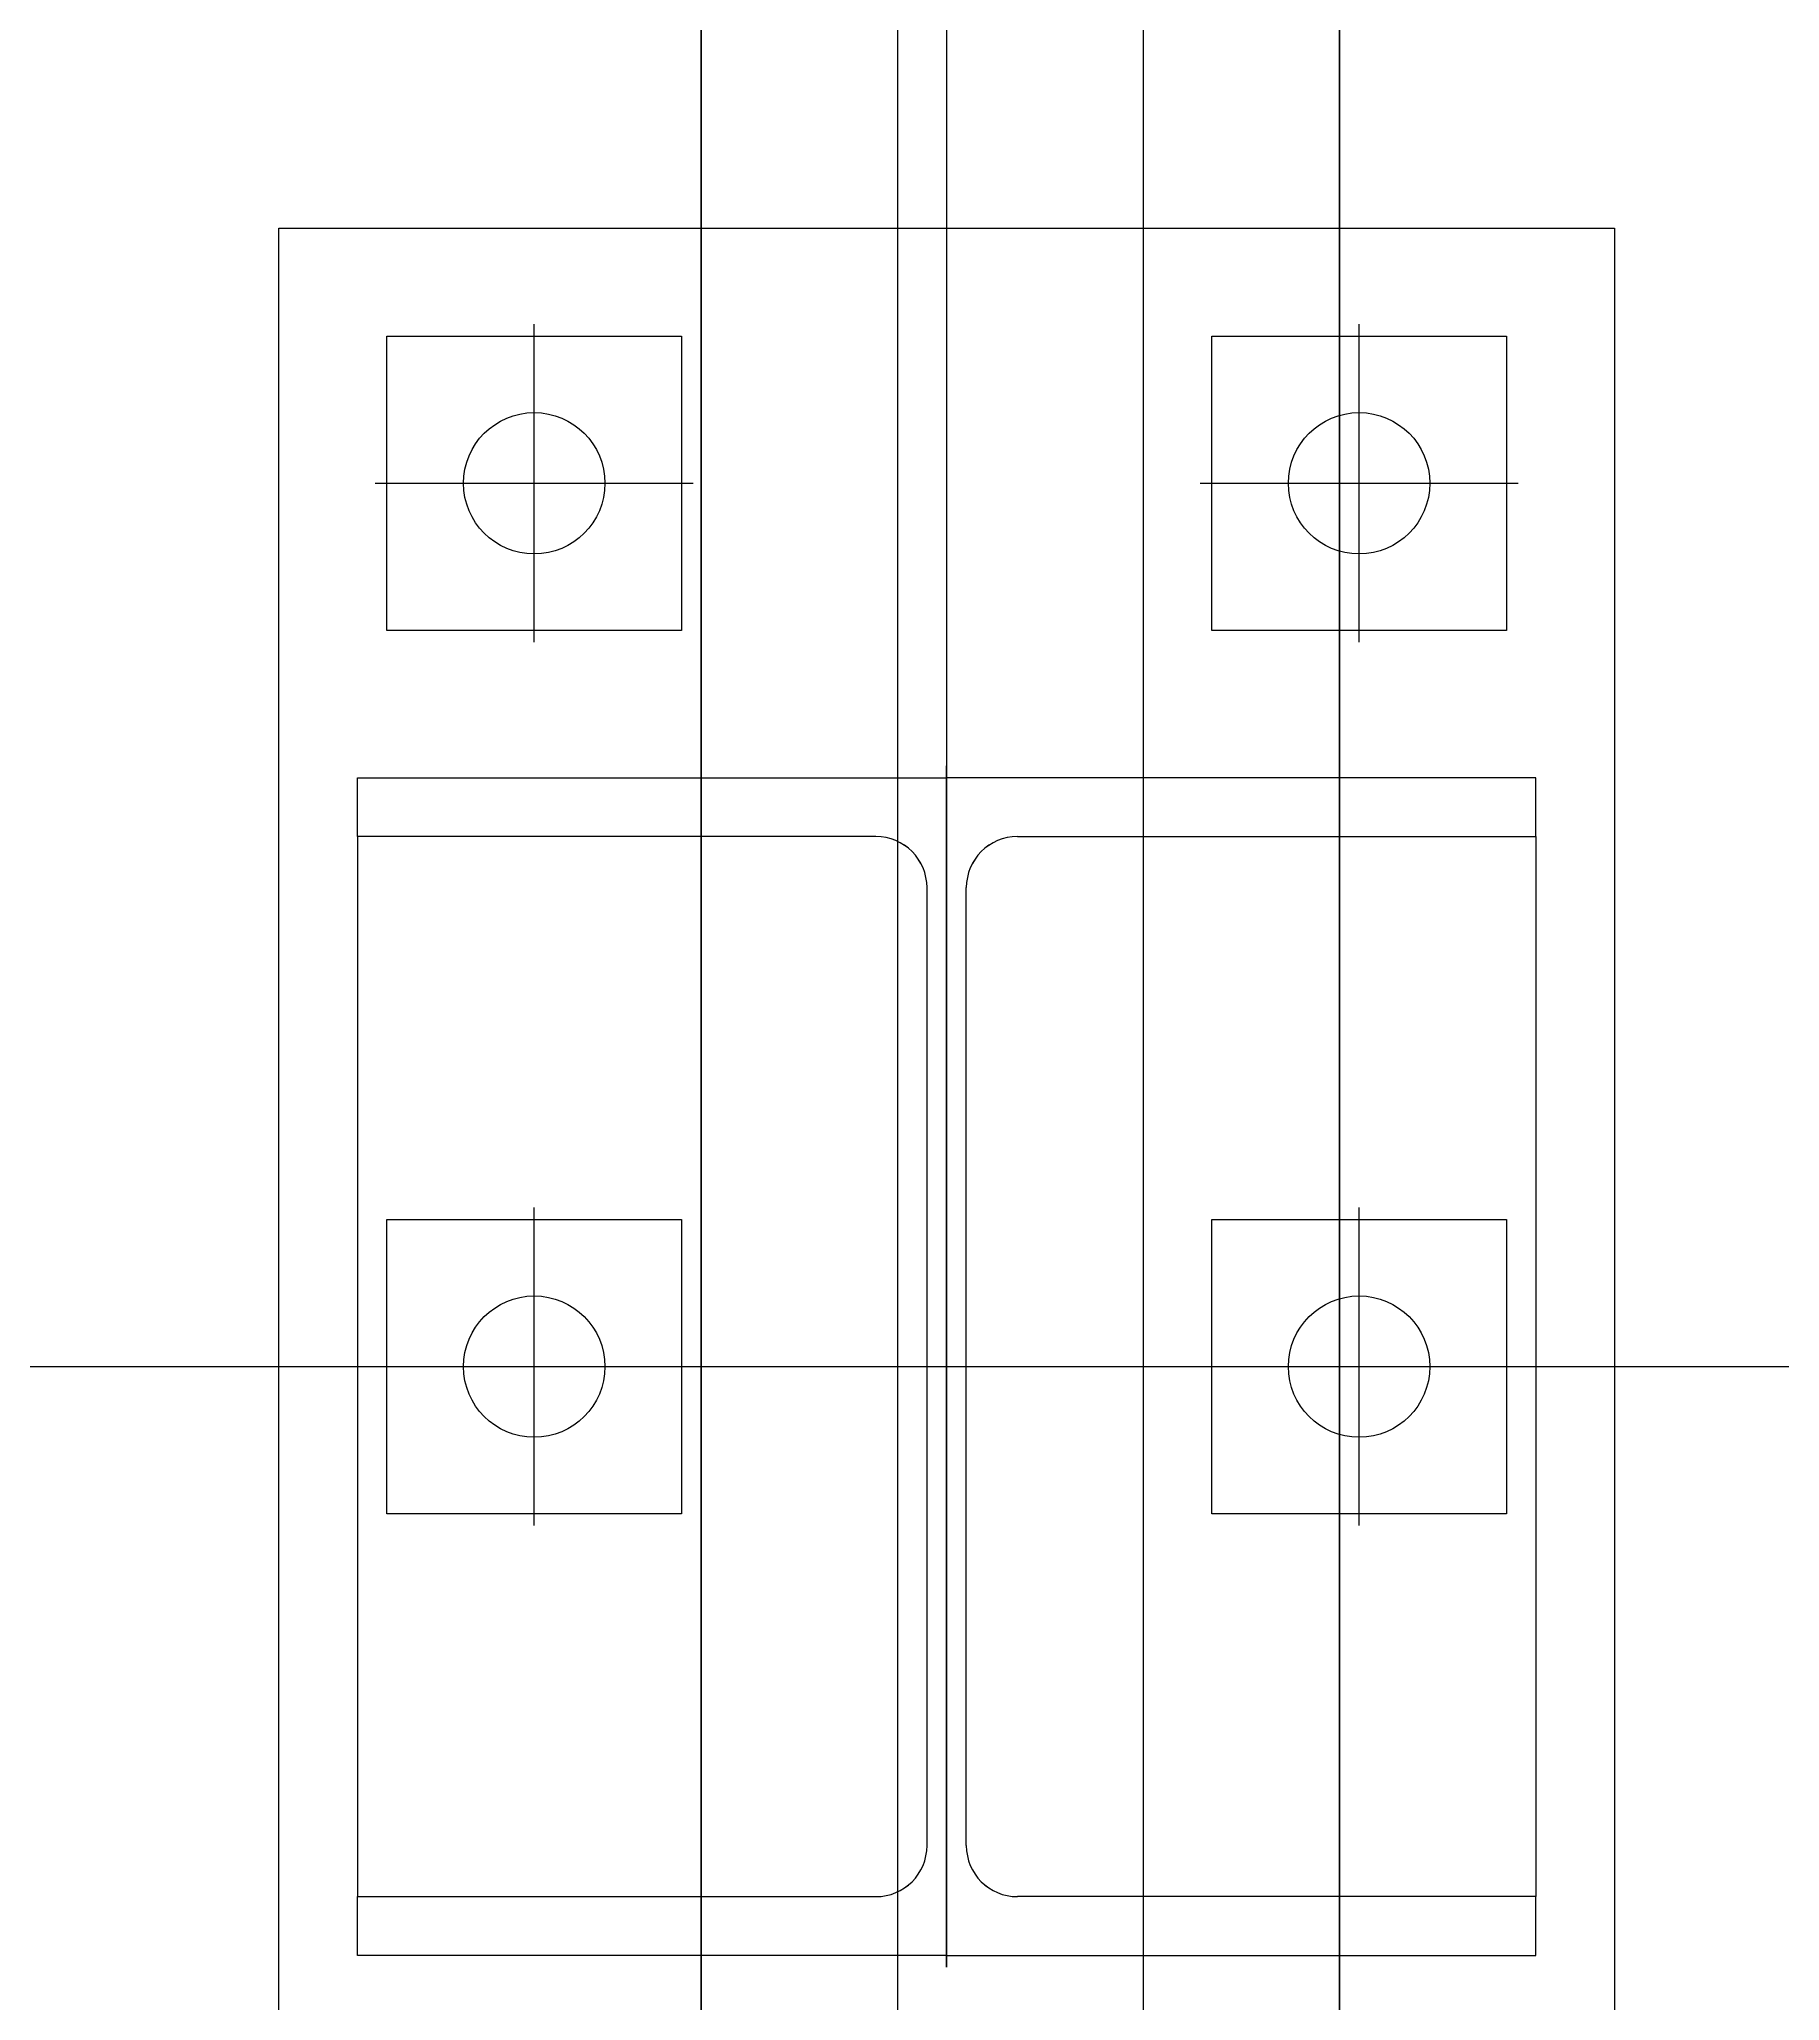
# Model space of a CAD drawing. Header units: millimetres. Extents: x 163705 to 1616509, y 81827 to 302547.
# Drawn here: x 211196.8 to 211639.9, y 142898.1 to 143397.7 of the extents above; entities that cross this region are included whole.
import ezdxf

# ---------------------------------------------------------------- set-up
doc = ezdxf.new("R2010")
doc.units = ezdxf.units.MM
doc.header["$LTSCALE"] = 10
doc.linetypes.add('CENTER2', pattern=[28.575, 19.05, -3.175, 3.175, -3.175])
for name, color, linetype, lineweight in [('1-中心线', 1, 'CENTER2', 0), ('1-护栏', 4, 'Continuous', 18), ('1-钢构', 6, 'Continuous', 0)]:
    doc.layers.add(name, color=color, linetype=linetype, lineweight=lineweight)
doc.styles.get("Standard").update_dxf_attribs({"font": 'arial.ttf'})

# ---------------------------------------------------------------- blocks, each defined once
blk = doc.blocks.new('G$CCDFBE48F')
for p, q in [((65, 474.5), (65, 555.5)), ((275, 474.5), (275, 555.5)), ((24.5, 515), (105.5, 515)), ((234.5, 515), (315.5, 515)), ((20, 425), (20, 440)), ((20, 440), (170, 440)), ((170, 443), (170, 137)), ((320, 440), (170, 440)), ((320, 425), (320, 440)), ((152, 425), (20, 425)), ((188, 425), (320, 425)), ((165, 168), (165, 412)), ((175, 168), (175, 412)), ((65, 249.5), (65, 330.5)), ((275, 249.5), (275, 330.5)), ((24.5, 290), (105.5, 290)), ((234.5, 290), (315.5, 290)), ((20, 140), (20, 155)), ((20, 155), (152, 155)), ((320, 155), (188, 155)), ((320, 140), (320, 155)), ((170, 140), (20, 140)), ((170, 140), (320, 140))]:
    blk.add_line(p, q)
for points in [[(0, 0), (0, 580), (340, 580), (340, 0)], [(27.5, 477.5), (27.5, 552.5), (102.5, 552.5), (102.5, 477.5)], [(237.5, 477.5), (237.5, 552.5), (312.5, 552.5), (312.5, 477.5)], [(27.5, 252.5), (27.5, 327.5), (102.5, 327.5), (102.5, 252.5)], [(237.5, 252.5), (237.5, 327.5), (312.5, 327.5), (312.5, 252.5)]]:
    blk.add_lwpolyline(points, close=True)
for centre in [(65, 515), (275, 515), (65, 290), (275, 290)]:
    blk.add_circle(centre, 18)
for centre, start, end in [((152, 412), 0, 90), ((188, 412), 90, 180), ((152, 168), 270, 0), ((188, 168), 180, 270)]:
    blk.add_arc(centre, 13, start, end)
blk.add_text('HC_SUPERPART', height=0.001).set_placement((170, 140))
blk = doc.blocks.new('A$C2f6614b9')
at = {"layer": '1-护栏'}
blk.add_lwpolyline([(0, 450), (17263.82, 450), (17263.82, 7650), (0, 7650)], close=True, dxfattribs=at)
at = {"layer": '1-钢构'}
blk.add_blockref('G$CCDFBE48F', (11130, 160), dxfattribs=at)
blk = doc.blocks.new('G$C2B9B74B2')
for p, q in [((153, 0), (153, 306)), ((3, 288), (3, 303)), ((3, 303), (153, 303)), ((303, 303), (153, 303)), ((303, 288), (303, 303)), ((135, 288), (3, 288)), ((3, 288), (3, 18)), ((171, 288), (303, 288)), ((303, 288), (303, 18)), ((148, 31), (148, 275)), ((158, 31), (158, 275)), ((0, 153), (306, 153)), ((3, 3), (3, 18)), ((3, 18), (135, 18)), ((303, 18), (171, 18)), ((303, 3), (303, 18)), ((153, 3), (3, 3)), ((153, 3), (303, 3))]:
    blk.add_line(p, q)
for centre, start, end in [((135, 275), 0, 90), ((171, 275), 90, 180), ((135, 31), 270, 0), ((171, 31), 180, 270)]:
    blk.add_arc(centre, 13, start, end)
blk.add_text('HC_SUPERPART', height=0.001).set_placement((153, 3))
blk = doc.blocks.new('A$Cf51e8010')
blk.add_lwpolyline([(7903, 9900), (12103, 9900), (12103, 0), (3, 0), (3, 11900), (3, 11900), (3, 17300), (7103, 17300), (7103, 9900), (7903, 9900)])
at = {"layer": '1-护栏'}
blk.add_lwpolyline([(7853, 11438.23), (7853, 9850), (12053, 9850), (12053, 50), (71.87, 50), (71.87, 11850), (71.87, 11850), (71.87, 17250), (7053, 17250), (7053, 9850), (7153, 9850), (7153, 11438.23)], dxfattribs=at)
at = {"layer": '1-钢构'}
blk.add_blockref('G$C2B9B74B2', (11850, 1147), dxfattribs=at)
blk = doc.blocks.new('A$C7121566b')
blk.add_lwpolyline([(1437.15, 700.13), (50062.15, 700.13), (50062.15, 11000.13), (1437.15, 11000.13)], close=True)
at = {"layer": '1-中心线'}
for p, q in [((1499.65, 11700.24), (1499.65, 0)), ((0, 2500.13), (52009.93, 2500.13))]:
    blk.add_line(p, q, dxfattribs=at)
at = {"layer": '1-护栏'}
blk.add_lwpolyline([(1487.15, 750.13), (50012.15, 750.13), (50012.15, 10950.13), (1487.15, 10950.13)], close=True, dxfattribs=at)
at = {"layer": '1-钢构'}
blk.add_blockref('G$C2B9B74B2', (1346.65, 2347.13), dxfattribs=at)

msp = doc.modelspace()

# ---------------------------------------------------------------- linework, layer by layer
at = {"layer": '1-中心线'}
for p, q in [((211427.833, 152259.738), (211427.833, 141059.499)), ((183311.682, 143059.632), (261938.108, 143059.632))]:
    msp.add_line(p, q, dxfattribs=at)

# ---------------------------------------------------------------- block references
for name, p in [('A$Cf51e8010', (199424.833, 141759.632)), ('A$C7121566b', (209928.183, 140559.499)), ('A$C2f6614b9', (200127.833, 142609.632))]:
    msp.add_blockref(name, p)

doc.saveas('drawing.dxf')
